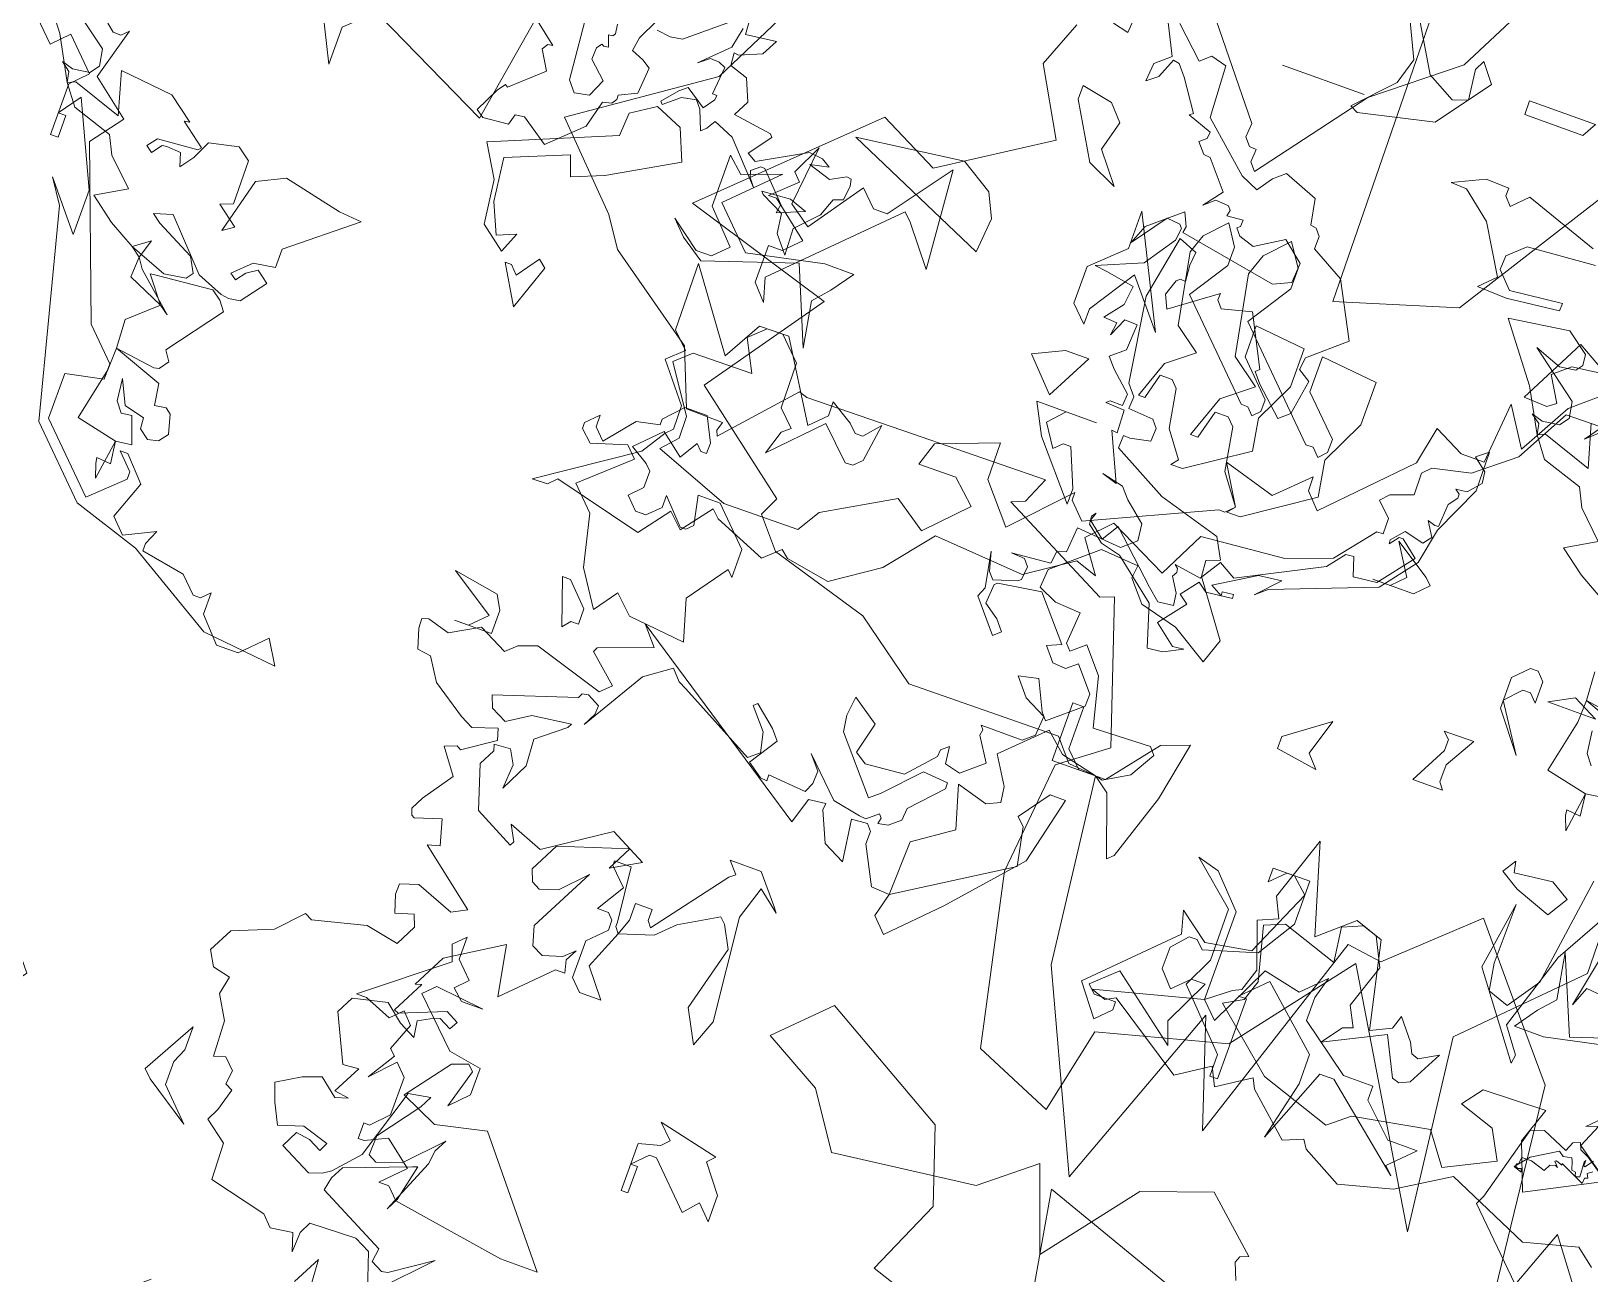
# Model space of a CAD drawing. Header units: metres. Extents: x -71 to 881, y -503 to 661.
# Drawn here: x 192.61 to 196.626, y 153.606 to 156.808 of the extents above; entities that cross this region are included whole.
import ezdxf

# ---------------------------------------------------------------- set-up
doc = ezdxf.new("R2010")
doc.units = ezdxf.units.M
doc.layers.add('ARBRE', color=100, linetype='Continuous', lineweight=13, true_color=0x00ff3f)

# ---------------------------------------------------------------- blocks, each defined once
blk = doc.blocks.new('WMF2', base_point=(0, 0.01))
at = {"color": 251, "lineweight": 0, "true_color": 0x636466}
for points in [[(81.23, -212.64), (86.45, -202.37), (92.4, -197.64), (98.49, -189.57), (98.99, -190.16), (98.92, -191.16), (99.46, -191.2), (99.98, -191.79), (99.88, -192.88), (107.36, -202.17)], [(152.65, -183.05), (154.26, -173.69), (175.85, -184.22)], [(195.03, -95.86), (196.4, -92.3), (193.55, -87.25), (201.48, -82.18), (206.17, -84.52), (217.5, -73.62), (205.76, -70.03), (212.07, -61.12), (204.08, -54.99), (204.77, -53.52), (202.84, -51.25), (195.1, -48.95), (190.12, -45.33), (178.29, -45.44), (176.89, -43.78), (174.7, -43.59), (173.01, -29.2), (166.39, -14.78), (160.89, -29.58), (158.19, -21.39), (152.68, -38.14), (149.95, -37.75), (143.85, -43.43), (139.57, -38.33), (135.29, -33.25), (133.39, -15.7), (130.63, -23.1), (123.64, -13.73)], [(170.28, -213.15), (171.44, -210.43), (167.5, -207.63), (170.63, -209.8), (171.33, -210.11), (171.53, -210.62), (172.06, -210.42), (172.36, -209.7), (174.37, -210.56), (175.39, -210.16), (176.98, -204.42), (177.29, -203.7), (165.65, -192.21)], [(192.69, -188.7), (207.51, -193.95), (205.44, -181.84)], [(213.62, -93.64), (218.84, -83.17), (228.67, -76.4), (223.08, -70.7), (221.59, -68.47), (214.46, -63.39), (212.7, -59.01), (209.83, -58.98), (210.04, -58.28), (209.88, -57.88), (205.22, -63.07), (204.55, -62.86), (196.2, -62.98), (185.71, -63.11), (186.56, -61.11), (187.58, -60.7), (178.92, -56.25), (177.9, -56.66), (174.32, -45.95), (177.81, -43.34), (178.67, -34.61), (175.87, -21.54), (169.72, -18.91), (168.26, -25.61), (158.55, -28.14), (151.66, -37.02), (141.23, -19.49), (142.97, -34.33), (135.13, -42.17), (135.3, -53.01)], [(70.16, -201.76), (80.62, -185.19), (89.7, -182.43), (90.01, -206.45)], [(169.87, -28.84), (169.25, -28.23), (167.56, -28.23), (167.56, -27.6), (168.66, -26.5), (170.48, -28.84), (164.64, -34.67), (165.12, -36.39), (162.8, -34.67), (159.28, -35.28), (156.97, -40.52), (158.19, -41.62), (158.8, -41.62), (159.88, -40.52), (159.88, -41.62), (156.97, -41.62), (156.97, -38.21), (158.8, -35.28), (162.8, -34.07), (163.41, -34.67), (164.03, -34.67), (165.12, -33.45), (165.12, -31.75), (164.03, -30.53), (162.8, -31.75), (161.71, -31.75), (163.41, -28.23), (162.8, -26.5), (168.04, -30.53), (169.87, -28.84), (169.87, -28.84)], [(127.86, -39.54), (126.03, -38.33), (124.94, -37.24), (127.24, -38.94), (128.46, -38.94), (129.55, -37.85), (127.24, -35.41), (127.24, -31.39), (128.46, -32.48), (131.38, -31.39), (127.86, -34.91), (130.76, -37.85), (136.62, -36.62), (138.93, -36.62), (137.71, -38.33), (136.62, -39.54), (137.23, -43.08), (134.79, -37.24), (127.86, -39.54), (127.86, -39.54)], [(133.52, -40.99), (134.82, -41.11), (135.39, -39.6), (134.06, -46.44)], [(135.36, -46.55), (137.61, -42.55), (139.52, -36.52), (138.12, -34.62), (138.22, -33.95), (142.72, -39.97), (141.89, -45.21), (141.95, -40.55), (141.61, -38.48), (139.96, -37.89), (138.27, -40.36), (137.04, -48.82)], [(174.7, -43.59), (178.13, -43.59), (178.13, -48.16), (177.26, -48.16), (177.26, -44.83), (176.02, -43.59), (173.91, -43.59), (170.9, -47.37), (168.8, -48.16), (169.68, -43.59), (171.36, -38.49), (171.81, -38.05), (173.47, -42.7), (174.7, -43.59), (174.7, -43.59)], [(220.57, -50.22), (221.79, -50.2), (214.78, -54.92), (213.59, -56.76), (213.1, -57.26), (213.13, -59.1), (215.47, -61.97), (214.27, -63.08), (215.5, -64.29), (215.56, -69.52), (211.34, -63.72), (209.67, -66.67), (207.37, -66.7), (203.77, -60.91), (202.56, -62.13), (202.58, -63.23), (200.85, -62.15), (200.24, -61.55), (199.64, -61.56), (198.56, -62.79), (199.01, -59.87), (199.61, -59.26), (200.21, -59.24), (202.55, -61.52), (206.05, -57.94), (205.47, -59.78), (204.85, -60.28), (206.1, -61.48), (206.14, -65.01), (207.85, -66.7), (209.07, -66.69), (210.27, -65.56), (209.03, -63.15), (213.66, -63.1), (214.86, -61.99), (212.51, -58.47), (212.49, -56.77), (213.57, -55.55), (207.7, -53.3), (201.85, -53.37), (200.78, -55.09), (195.57, -58.07), (193.11, -56.39), (190.24, -59.36), (192.08, -61.04), (195, -61.01), (194.41, -62.83), (189.81, -64.59), (189.77, -61.68), (187.3, -58.79), (183.33, -62.96), (183.33, -62.37), (182.1, -61.15), (172.77, -65.4), (172.29, -65.4), (171.68, -66.02), (173.43, -68.94), (169.39, -67.77), (166.98, -70.11), (166.96, -69.01), (165.85, -67.81), (160.08, -73.71), (159.5, -76.65), (157.18, -75.46), (155.35, -75.48), (154.92, -80.22), (153.06, -77.33), (150.8, -81.38), (147.91, -83.85)], [(145.55, -80.94), (150.8, -80.88), (153.05, -76.72), (155.95, -74.38), (158.86, -73.73), (159.47, -73.11), (159.44, -71.4), (161.14, -70.78), (161.73, -70.16), (160.64, -69.08), (160.62, -67.87), (161.11, -67.86), (163.5, -64.91), (166.9, -63.65), (173.36, -63.08), (175.14, -59.53), (179.8, -61.8), (181.48, -60.07), (179.75, -57.65), (181.46, -58.23), (184.95, -55.88), (192.02, -56.41), (194.9, -52.85), (198.42, -50.48), (201.82, -51.06), (202.43, -51.55), (203.66, -50.42), (207.69, -52.09), (208.3, -52.68), (210.1, -50.35), (211.21, -51.44), (213, -49.09), (219.97, -50.84), (220.57, -50.22), (220.57, -50.22)], [(156.89, -69.51), (157.43, -66.75), (159.56, -64.03), (167.3, -61.05), (168.14, -60.32), (166.54, -62.02), (168.32, -61.8), (171.36, -59.94), (170.42, -59.42), (170.47, -59.72), (169.59, -59.84), (169.56, -59.52), (171.59, -59.29), (172.31, -59.83), (173.34, -58.5), (172.64, -57.96), (174.22, -55.94), (172.57, -54.64), (171.71, -54.74), (173.12, -54.01), (174.29, -53.87), (175.3, -57.08), (178.61, -59.71), (180.18, -60.09), (181.49, -61.11), (181.56, -61.74), (181.3, -62.07), (181.53, -61.43), (180.22, -60.39), (179.42, -61.68), (175.68, -58.22), (174.72, -57.4), (173.53, -57.53), (173.65, -58.47), (174.34, -59.58), (174.13, -59.93), (174.18, -60.23), (174.45, -60.45), (172.34, -60.13), (171.33, -61.75), (169.98, -60.98), (163.78, -64.16), (162.73, -65.48), (162.11, -65.55), (161.63, -64.1), (159.84, -64.31), (157.76, -66.95), (159.09, -68.05), (159.4, -68.02), (159.94, -67.33), (159.98, -67.64), (159.15, -68.6), (157.6, -68.22), (157.12, -68.85), (157.81, -69.96), (157.22, -69.78), (156.92, -69.81), (156.81, -71.58), (156.27, -72.27), (156.3, -72.59), (156.65, -72.85), (155.79, -72.95), (154.94, -73.93), (155.05, -74.81), (156.1, -75.62), (155.22, -76.3), (155.18, -73.27), (156.89, -69.51), (156.89, -69.51)], [(147.98, -61.05), (146.87, -62.15), (146.26, -62.15), (145.66, -61.53), (145.66, -59.83), (146.26, -60.44), (146.87, -60.44), (147.98, -59.23), (145.66, -55.68), (147.98, -58.61), (147.98, -61.05), (147.98, -61.05)], [(171.68, -66.02), (173.31, -68.24), (173.88, -71.59), (174.47, -72.18), (175.5, -72.18), (176.09, -69.97), (176.66, -69.97), (175.5, -73.22), (173.31, -74.97), (175.5, -76.59), (176.66, -82.74), (176.09, -84.36), (174.47, -86.09), (173.31, -84.36), (173.31, -82.74), (175.5, -79.36), (168.32, -72.18), (167.74, -72.18), (167.15, -71.59), (166.58, -72.18), (166.58, -73.22), (169.36, -76), (169.36, -78.78), (164.96, -78.33), (164.96, -74.97), (166.58, -71.59), (166.11, -68.82), (171.09, -65.45), (172.15, -65.45), (171.68, -66.02), (171.68, -66.02)], [(211.1, -72.56), (210.01, -72.56), (208.8, -73.77), (211.73, -76.09), (212.35, -76.09), (210.51, -77.8), (211.1, -78.4), (210.01, -80.71), (210.51, -76.09), (208.8, -74.88), (205.88, -79.01), (204.66, -77.8), (203.56, -77.8), (200.04, -82.55), (199.42, -74.88), (201.73, -77.8), (202.34, -78.4), (210.51, -70.25), (210.01, -68.43), (211.1, -69.64), (211.1, -72.56), (211.1, -72.56)], [(187.57, -69.19), (189.89, -71.62), (187.57, -72.72), (185.74, -72.72), (187.57, -69.19), (187.57, -69.19)], [(71.7, -111.21), (72.22, -112.5), (72.02, -112.99), (71.4, -113.23), (75.46, -116.88), (80.69, -115.04), (86.12, -108.09), (88.43, -114.47), (92.34, -111.31), (103.35, -109.97), (106.1, -114.07), (110.61, -116.64), (106.84, -120.37), (96.77, -114.54), (94.84, -108.74), (97.41, -102.93), (91.6, -101)], [(184.65, -79.77), (186.95, -76.25), (186.95, -75.04), (188.18, -76.25), (188.18, -79.17), (185.74, -81.48), (185.74, -84.42), (181.72, -76.25), (184.65, -79.77), (184.65, -79.77)], [(107.47, -198.09), (105.17, -195.92), (104.39, -196.59), (103.18, -196.28), (102.97, -192.24), (99.24, -188.97), (97.85, -188.34), (97.03, -189.52), (96.18, -190.24), (93.53, -189.23), (93.18, -187.24), (92.71, -187.16), (92.29, -186.66), (92.32, -185.67), (89.73, -184.22), (87.53, -180.05), (90.18, -177.78), (90.31, -176.8), (89.34, -176.22), (89.8, -173.49), (90.58, -172.83), (92.72, -174.77), (93.38, -175.55), (93.1, -175.8), (95.08, -179.67), (97.34, -179.08), (97.82, -179.64), (97.78, -180.15), (101.14, -177.68), (101.63, -178.7), (101.22, -179.9), (100.95, -180.15), (100.54, -180.1), (100.64, -181.36), (100.55, -182.4), (102.01, -182.98), (102.92, -178.07), (101.94, -171.52), (101.24, -170.69), (101.31, -169.75), (99.34, -169.6), (98.87, -169.05), (98.94, -168.01), (100.49, -167.68), (101, -167.72), (101.03, -166.73), (96.75, -164.41), (91.89, -162.99), (91.03, -161.43), (92.05, -161.03), (91.94, -159.79), (89, -155.76), (89.67, -153.85), (92.49, -155.57), (95.44, -156.33), (96.81, -157.94), (96.68, -158.92), (99.66, -159.16), (102.89, -156.4), (103, -154.96), (101.56, -154.29), (99.54, -154.17), (99.73, -151.7), (99.31, -151.21), (98.26, -152.1), (96.65, -150.2), (95.72, -146.4), (91.23, -146.56), (90.77, -146.01), (91.89, -144.08), (93.76, -142.97), (97.21, -143.77), (98.75, -145.15), (101.81, -142.17), (100.48, -140.04), (100.32, -138.84), (101.34, -138.36), (103.76, -139.06), (102.79, -135.77), (105.69, -133.77), (105.82, -129.54), (107.25, -129.65), (108.74, -132.52), (108.73, -133.49), (109.15, -133.99), (110.39, -133.89), (109.93, -130.65), (111.62, -131.51), (112.63, -133.81), (112.58, -134.33), (113.9, -134.17), (114.51, -132.19), (129.81, -142.39), (128.59, -140.94), (132.57, -139.47), (132.73, -139.13), (130.53, -137.19), (131.32, -136.44), (136.79, -138.11), (138.2, -137.61), (139, -136.87), (141.22, -138.01), (143.41, -136.76), (145.13, -137.25), (145.63, -137.09), (145.6, -136.33), (145.13, -134.84), (144.07, -134.71), (142.97, -132.98), (140.36, -131.23), (139.36, -130.72), (137.49, -131.32), (137.22, -130.44), (139.58, -128.86), (139.92, -129.04), (140.84, -128.69), (139.42, -126.79), (141.03, -124.5), (141.52, -123.53), (141.36, -123.04), (141.12, -122.91), (139.13, -123.53), (138.58, -121.59), (139.52, -121.34), (135.03, -117.8), (136.15, -117.21), (139.1, -118.34), (140.49, -117.9), (140.5, -117.08), (140.06, -115.71), (138.68, -116.15), (138.33, -115.23), (139.13, -113.66), (141.69, -114.16), (145.74, -113.14), (146.33, -113.43), (148.12, -111.55), (151.13, -110.32), (152.08, -108.49), (151.44, -107.36), (150.04, -107.03), (150.34, -105.65), (149.29, -103.85), (149.18, -101.08), (148.29, -101.35), (147.47, -100.54), (147.61, -99.46), (147.03, -99.16), (147.51, -97.44), (147.99, -96.52), (146.26, -95.22), (146.17, -92.39), (141.64, -91.28), (140.84, -90.46), (139.13, -90.72), (138.69, -89.34), (138.63, -90.88), (138.17, -91.79), (134.57, -91.91), (133.35, -91.28), (132.09, -87.5)], [(136.47, -86.63), (136.66, -89.45), (137.77, -87.31)], [(131.77, -88.88), (128.43, -92.34), (131.45, -90.3), (131.93, -90.21), (132.84, -90.68), (132.69, -91.75), (138.01, -94.49), (137.8, -95.54), (137.29, -96.51), (132.41, -98.35), (132.02, -98.48), (132.65, -95.66), (133.11, -94.75), (131.35, -98.96), (131.2, -100.04), (130.7, -101), (133.23, -98.36), (135.1, -97.76), (135.74, -98.1), (135.68, -99.63), (133.33, -102.77), (132.87, -103.68), (134.56, -103.4), (136.24, -97.94), (137.95, -96.02), (138.58, -95.62), (139.55, -95.29), (142.04, -96.56), (141.41, -97.82), (140.33, -97.67), (139.33, -97.16), (139.01, -97.82), (141.07, -98.46), (142.94, -97.86), (143.7, -99.41), (144.2, -100.81), (142.43, -101.88), (141.01, -102.38), (139.61, -101.25), (138.63, -101.56), (139.77, -101.73), (138.66, -103.88), (139.89, -103.76), (141.57, -107.36), (140.9, -108.66), (138.27, -109.27), (136.88, -108.14), (135.58, -107.47), (135.77, -108.71), (134.62, -109.36), (134.22, -109.47), (133.26, -108.98), (132.92, -109.62), (133.89, -110.13), (137.3, -108.77), (137.63, -108.93), (136.36, -111.4), (136.84, -111.24), (135.54, -113.78), (131.42, -116.34), (130.72, -112.44), (127.35, -115.8), (126.6, -115.82), (126.85, -116.77), (126.37, -117.68), (127.17, -116.93), (128.65, -116.47), (129.55, -116.93), (129.96, -118.38), (127.38, -123.37), (129.16, -121.51), (130.54, -121.07), (131.19, -121.4), (131.54, -122.32), (130.4, -124.53), (125.18, -126.19), (126.16, -124.31), (123.96, -125.55), (126.75, -127), (131.48, -123.86), (134.15, -124.91), (133.52, -123.75), (133.68, -123.43), (136.79, -125.04), (137.86, -128.38), (137.23, -129.62), (137.38, -130.11), (136.11, -130.19), (135.51, -129.14), (135.65, -127.24), (134.56, -129.39), (134.72, -131.45), (132.62, -133.14), (132.44, -133.48), (135.45, -133.06), (137.16, -131.97), (138.4, -132.6), (138.75, -133.52), (132.62, -135.52), (132.46, -135.87), (131.99, -135.96), (131.01, -135.45), (131.05, -134.73), (131.55, -133.76), (128.65, -138.59), (126.7, -139.98), (125.97, -139.17), (125.32, -138.84), (119.23, -135.58), (118.45, -136.25), (118.79, -137.79), (120.16, -139.39), (119.88, -139.63), (118.23, -138.25), (117.58, -137.48), (118.99, -135.3), (117.81, -134.49), (117.3, -134.44), (117.31, -134.91), (114.32, -134.66), (114, -135.42), (113.97, -136.41), (114.88, -137.47), (112.09, -134.75), (109.9, -134.31), (109.39, -134.27), (108.55, -134.98), (108.32, -134.71), (108.41, -134.24), (107.65, -134.4), (106.82, -135.1), (106.74, -136.05), (104.54, -138.4), (104.55, -138.87), (106.51, -139.03), (108.95, -136.47), (109.72, -135.82), (113.14, -139.82), (113.34, -141.07), (113.17, -142.56), (111.11, -141.15), (111.72, -138.72), (110.83, -138.12), (107.79, -138.4), (105.92, -140.47), (105.88, -141), (105.33, -141.47), (105.18, -140.15), (103.95, -139.86), (102.35, -141.23), (103.5, -143.03), (103.41, -143.5), (103.65, -143.77), (100.39, -143.77), (99.59, -144.43), (99.47, -145.98), (101.18, -146.84), (102.3, -148.17), (100.78, -148.52), (99.7, -146.26), (99.24, -145.7), (96.84, -147.73), (96.81, -148.71), (98.38, -150.55), (99.16, -149.88), (100.2, -149.96), (101.09, -151.02), (100.03, -151.47), (102.77, -154.68), (106.07, -154.17), (106.29, -153.98), (106.42, -152.45), (105.24, -151.63), (104.58, -150.84), (105.14, -150.36), (107.17, -152.77), (106.84, -153.51), (107.36, -156.24), (106.96, -154.77), (106.52, -154.26), (104.73, -154.84), (104.51, -155.03), (104.42, -156.07), (104.84, -156.57), (105.88, -156.64), (102.86, -156.92), (102.73, -157.89), (102.04, -158.1), (101.88, -160.07), (98.36, -159.78), (97.31, -160.68), (97.47, -161.98), (99.06, -163.31), (99.78, -164.14), (101.47, -164.52), (100.3, -164.17), (101.94, -167.79), (101.51, -167.75), (101.59, -169.52), (103.08, -169.59), (102.8, -169.82), (101.82, -169.79), (101.75, -170.73), (103.34, -172.15), (104, -172.92), (102.95, -173.82), (102.84, -175.84), (103.82, -175.87), (104.45, -174.47), (104.32, -175.45), (105.36, -175.53), (104.26, -176.94), (104.08, -178.42), (106.33, -178.82), (107.3, -178.94), (103.92, -180.38), (102.29, -182.75), (102.16, -183.73), (102.39, -184), (103.43, -184.08), (105.34, -181.48), (104.76, -182.94), (102.36, -184.98), (101.88, -183.96), (101.97, -183.49), (94.36, -182.12), (93.06, -182.73), (92.94, -184.28), (94.55, -185.59), (96.67, -184.27), (97.88, -184.67), (98.3, -185.17), (98.08, -185.36), (98.04, -185.87), (99.3, -185.77), (99.21, -186.22), (99.44, -186.5), (100.48, -186.59), (101.25, -185.92), (100.16, -187.33), (101.95, -189.45), (102.48, -189.49), (103.14, -190.28), (102.64, -190.71), (102.6, -191.22), (104.51, -191.89), (104.23, -192.12), (105.81, -194.43), (106.51, -195.26), (106.98, -195.35), (107.6, -193.84), (108.41, -193.19), (108.29, -194.62), (107.17, -195.57), (109.76, -200.75)], [(110.76, -198.09), (110.9, -196.12), (112.13, -196.43)], [(193.06, -90.68), (193.06, -91.77), (190.63, -91.29), (189.54, -90.08), (190.15, -87.76), (188.32, -85.45), (190.63, -86.53), (193.06, -90.68), (193.06, -90.68)], [(132.71, -95.54), (133.58, -96.42), (134.37, -96.42), (132.71, -98.1), (134.81, -99.76), (136.47, -98.97), (136.93, -98.97), (136.93, -100.2), (136.47, -100.2), (135.25, -101.44), (135.25, -104.42), (136.12, -105.31), (137.8, -103.54), (136.47, -105.66), (136.93, -106.1), (136.12, -108.22), (136.93, -109.09), (137.8, -108.22), (139.92, -109.09), (140.71, -109.09), (134.81, -113.75), (135.25, -114.99), (134.37, -115.87), (134.37, -114.12), (133.14, -112.88), (134.02, -111.98), (133.14, -111.2), (131.46, -111.2), (135.25, -111.63), (136.12, -110.76), (132.71, -107.41), (130.14, -106.98), (130.14, -104.87), (131.46, -103.54), (130.59, -106.54), (131.03, -106.98), (132.27, -106.54), (134.81, -103.19), (131.92, -101.88), (128.03, -102.76), (120.98, -94.11), (123.89, -94.11), (132.71, -95.54), (132.71, -95.54)], [(151.83, -99.7), (151.83, -97.88), (149.53, -95.56), (153.05, -97.88), (153.66, -98.49), (151.35, -102.62), (151.35, -100.8), (151.83, -99.7), (151.83, -99.7)], [(173.74, -97.12), (171.08, -99.94), (170.47, -101.94), (172.73, -106.71), (173.49, -107.11), (174.53, -106.76), (174.92, -107.91), (173.5, -109.02), (168.96, -101.3), (166.77, -100.11), (165.62, -100.49), (165.9, -102.84), (165.52, -103.6), (164.39, -102.19), (167.39, -98.11), (173.12, -96.81), (173.74, -97.12), (173.74, -97.12)], [(173.09, -98.24), (179.55, -98.24), (173.09, -98.24), (173.09, -98.24)], [(111.88, -106.14), (110.25, -104.06), (110.25, -101.98), (111.34, -103.08), (112.32, -101.98), (115.5, -105.17), (116.06, -105.17), (117.15, -104.06), (116.61, -104.06), (116.61, -101.98), (117.15, -101.98), (117.15, -105.71), (115.5, -106.14), (114.95, -106.7), (116.06, -107.79), (111.34, -106.7), (111.88, -106.14), (111.88, -106.14)], [(115.75, -121.61), (116.64, -123.29), (117.08, -123.72), (119.97, -122.05), (121.3, -120.73), (123.86, -119.93), (125.08, -116.95), (123.4, -114.83), (125.08, -114.83), (125.96, -115.71), (125.96, -118.61), (124.64, -119.93), (124.64, -120.73), (125.08, -121.17), (125.96, -121.17), (124.64, -123.29), (125.96, -124.6), (125.96, -124.95), (124.64, -124.95), (124.21, -120.73), (124.21, -120.38), (123.86, -119.93), (123.4, -121.17), (123.4, -122.5), (122.09, -122.5), (122.09, -121.61), (121.74, -121.17), (117.52, -126.7), (117.08, -127.05), (117.87, -127.93), (115.4, -127.93), (113.63, -125.83), (113.28, -125.39), (114.96, -126.7), (115.75, -124.16), (114.96, -116.16), (115.75, -114.04), (117.08, -116.51), (115.75, -121.61), (115.75, -121.61)], [(88.02, -127.64), (89.18, -128.05), (81.01, -130.16), (79.28, -131.51), (78.66, -131.81), (78.08, -133.54), (79.32, -137.06), (77.83, -137.7), (78.59, -139.25), (76.91, -144.21), (74.85, -137.35), (72.31, -139.57), (70.12, -138.82), (68.65, -132.15), (67.1, -132.91), (66.75, -133.95), (65.48, -132.37), (65.1, -131.6), (64.53, -131.41), (63.1, -132.21), (64.5, -129.59), (65.26, -129.22), (65.84, -129.4), (67.29, -132.34), (71.77, -130.12), (70.62, -131.65), (69.87, -131.93), (70.65, -133.46), (69.51, -136.82), (70.57, -138.98), (71.73, -139.36), (73.23, -138.72), (72.87, -136.03), (77.25, -137.51), (78.75, -136.87), (77.7, -132.76), (78.24, -131.16), (79.66, -130.35), (74.87, -126.28), (69.33, -124.41), (67.74, -125.68), (61.86, -126.76), (60.09, -124.38), (56.38, -126.21), (57.56, -128.41), (60.34, -129.35), (59.17, -130.88), (54.25, -131.01), (55.18, -128.25), (53.81, -124.69), (48.67, -127.32)], [(47.05, -121.13), (48.46, -122.25), (52.55, -121.18), (59.04, -124.03), (62.95, -121.62), (67.02, -120.56), (70.08, -122.22), (70.5, -122.88), (71.99, -122.24), (75.25, -125.13), (75.62, -125.9), (78.11, -124.29), (78.79, -125.68), (81.26, -124.08), (87.26, -128.05), (88.02, -127.64), (88.02, -127.64)], [(81.01, -137.11), (81.01, -130.16), (79.79, -128.95), (77.48, -133.7), (74.56, -133.08), (72.85, -134.78), (73.33, -133.08), (73.33, -131.26), (69.33, -128.34), (67, -128.34), (67, -127.23), (64.57, -124.92), (62.26, -124.92), (64.09, -123.1), (63.48, -122.5), (69.93, -127.84), (71.03, -127.84), (73.33, -122), (72.24, -126.63), (72.24, -128.95), (76.88, -133.08), (78.71, -131.26), (78.09, -131.26), (78.09, -124.92), (78.71, -124.92), (78.71, -126.63), (82.71, -130.78), (81.61, -133.08), (81.61, -137.11), (85.03, -140.02), (83.32, -139.54), (81.01, -137.11), (81.01, -137.11)], [(54.16, -127.33), (52.25, -128.51), (51.85, -128.21), (51.22, -128.34), (51.11, -128.15), (50.9, -127.48), (50.6, -127.43), (50.52, -127.17), (50.44, -127.11), (50.17, -127.21), (50.23, -128.35), (50.16, -128.51), (50.16, -128.08), (50.07, -128.03), (49.62, -128.66)], [(49.38, -127.89), (49.74, -127.62), (49.57, -127.32), (49.82, -127.23), (49.84, -126.81), (51.76, -127.71), (51.74, -127.58), (52.22, -127.74), (52.33, -127.68), (51.98, -127.29), (52.17, -127.38), (52.57, -127.26), (52.83, -126.75), (53.96, -127.11), (54.74, -127.1), (54.8, -126.57), (54.93, -126.53), (54.96, -126.46), (54.93, -126.32), (54.74, -126.22), (54.51, -126.31), (54.41, -126.05), (55.06, -126.28), (54.16, -127.33), (54.16, -127.33)], [(105.82, -129.54), (97.54, -134.76), (98.14, -137.7), (98.75, -138.3), (97.05, -140.62), (95.83, -140.62), (97.05, -135.38), (101.69, -130.15), (105.21, -126.6), (106.3, -127.7), (105.82, -129.54), (105.82, -129.54)], [(167.53, -134.78), (172.77, -136.49), (177.52, -141.23), (181.55, -156.93), (182.76, -158.76), (179.84, -155.24), (179.84, -158.76), (182.76, -165.09), (183.97, -163.4), (183.36, -163.4), (183.36, -161.69), (183.97, -161.69), (183.97, -165.71), (182.76, -166.93), (185.07, -169.24), (186.28, -168.03), (189.83, -171.55)], [(182.76, -170.95), (182.15, -170.45), (181.55, -170.45), (181.05, -170.95), (182.15, -166.93), (179.21, -164.61), (181.05, -162.17), (176.31, -149.38), (174, -147.07), (174, -145.86), (176.91, -145.25), (176.91, -141.71), (172.29, -137.1), (169.85, -139.41), (169.85, -140.01), (171.07, -141.23), (170.45, -141.23), (168.76, -139.41), (169.85, -136.49), (168.76, -135.38), (166.44, -136.49), (166.93, -135.38), (166.93, -134.78), (163.52, -134.17), (162.29, -132.95), (161.69, -132.95), (161.08, -133.55), (161.08, -131.86), (159.38, -130.03), (157.67, -130.03), (155.85, -131.86), (154.74, -130.03), (160.6, -130.65), (167.53, -134.78), (167.53, -134.78)], [(140.36, -139.63), (140.36, -137.8), (143.28, -137.8), (142.18, -137.8), (140.97, -139.01), (144.49, -141.33), (140.97, -140.72), (140.36, -139.63), (140.36, -139.63)], [(172.09, -138.69), (172.45, -139.76), (172.53, -140.18), (171.42, -140.08), (171.62, -141.79), (170.39, -141.96), (171.14, -144.02), (171.94, -143.9), (172.54, -144.66), (172.74, -146.37), (171.85, -144.55), (170.26, -144.14), (170.19, -143.29), (169.43, -142.72), (168.61, -142.9), (168.09, -143.61), (168.48, -145.07), (168.92, -145.41), (169.79, -145.28), (170.04, -146.94), (173.91, -148.36), (170.8, -147.91), (170.41, -148.01), (169.9, -148.71), (170.41, -149.48), (167.33, -153.6), (167.88, -154.33), (168.63, -154.89), (173.09, -154.46), (173.45, -154.42), (171.93, -152.49), (171.21, -151.97), (174.13, -154.55), (174.64, -155.32), (175.4, -155.88), (172.47, -154.78), (170.8, -155.02), (170.42, -155.53), (171.04, -156.68), (174.04, -158.22), (174.74, -158.74), (173.33, -159.18), (169.98, -155.59), (167.94, -154.77), (167.31, -154.68), (166.44, -154.8), (165.01, -156.7), (165.95, -157.41), (166.73, -156.9), (167.3, -156.16), (167.79, -156.52), (166.47, -157.79), (164.8, -158.03), (164.79, -159.51), (159.94, -163.43), (161.71, -163.57), (166.28, -164.6), (168.39, -163.57), (169.49, -159.28), (168.67, -159.85), (170.32, -161.09), (169.36, -161.46), (169.4, -164.84), (170.39, -165.59), (172.66, -165.09), (173.31, -163.69), (174.06, -162.7), (174.38, -163.72), (175.5, -163.78), (175.85, -163.73), (176.42, -162.98), (176.92, -163.36), (176.35, -164.1), (173.23, -164.33), (173.04, -164.58), (174.93, -166.01), (174.5, -166.07), (176.45, -167.55), (180.59, -167.98), (179.68, -164.7), (183.52, -166.03), (184.12, -165.76), (184.28, -166.58), (184.98, -167.12), (184.09, -166.85), (182.78, -167.03), (182.25, -167.74), (182.48, -169.01), (186.32, -171.88)], [(189.08, -173.24), (185.87, -169.02), (184.12, -165.76), (182.95, -164.22), (179.83, -163.17), (179.13, -161.78), (177.11, -159.84), (179.39, -158.51), (177.45, -157.05), (175.4, -155.88), (174.19, -156.77), (174.64, -155.32), (174.73, -153.72), (171.93, -152.49), (174.04, -150.58), (173.91, -148.36), (173.97, -146.62), (174.86, -142.5), (171.62, -141.79), (172.09, -138.69), (172.09, -138.69)], [(134.49, -141.88), (134.49, -140.66), (135.1, -140.66), (135.58, -140.05), (136.81, -143.6), (136.19, -143.6), (134.49, -141.88), (134.49, -141.88)], [(132.52, -143.85), (133.8, -142.07), (135.57, -144.77), (136.49, -148.75), (138.25, -150.51), (134.73, -153.67), (135.57, -154.51), (138.25, -153.67), (139.17, -154.51), (139.17, -154.97), (138.25, -155.89), (138.25, -154.97), (137.42, -154.14), (135.57, -156.36), (133.8, -156.73), (133.8, -157.19), (132.52, -158.58), (130.73, -158.58), (129.81, -156.73), (129.81, -155.89), (130.27, -155.89), (130.73, -156.36), (131.57, -154.97), (133.35, -156.36), (135.2, -154.51), (133.8, -153.67), (133.35, -153.21), (133.35, -151.92), (134.27, -150.97), (133.35, -150.05), (132.52, -150.05), (131.57, -150.97), (131.57, -151.92), (129.81, -150.05), (129.35, -150.05), (128.88, -150.51), (129.35, -152.75), (127.59, -152.75), (124.91, -150.05), (124.91, -147.83), (125.36, -148.29), (127.59, -145.23), (126.66, -142.07), (131.11, -142.53), (132.52, -143.85), (132.52, -143.85)], [(59.05, -144.81), (61.87, -145.83), (63.32, -146.72), (62.67, -147.76), (62.48, -146.91), (59.55, -147.25), (58.09, -146.36), (59.05, -144.81), (59.05, -144.81)], [(82.25, -150.59), (79.04, -152.94), (79.92, -150.11), (79.04, -149.13), (82.25, -149.63), (82.25, -150.59), (82.25, -150.59)], [(59.93, -151.15), (60.32, -152.23), (60.38, -152.67), (59.29, -152.55), (59.49, -154.26), (58.26, -154.43)], [(59.78, -156.36), (60.39, -157.12), (60.6, -158.84)], [(57.9, -159.41), (61.78, -160.83), (58.66, -160.38)], [(68.46, -180.44), (67.52, -177.18), (71.39, -178.5), (71.97, -178.23), (72.13, -179.07), (72.84, -179.59), (71.95, -179.32), (70.65, -179.51), (70.12, -180.21), (70.34, -181.46), (74.19, -184.37), (72.12, -183.59), (70.89, -183.77), (70.51, -184.27), (70.59, -185.1), (72.3, -186.38), (76.95, -185.71), (73.74, -181.48), (71.97, -178.23), (70.82, -176.69), (67.68, -175.65), (66.98, -174.25), (64.97, -172.31), (67.26, -170.98), (65.32, -169.52), (63.26, -168.35)], [(61.9, -163.05), (61.78, -160.83), (61.83, -159.09), (62.73, -154.97), (59.49, -154.26), (59.93, -151.15), (59.93, -151.15)], [(70.48, -153.72), (70.48, -154.59), (70.98, -155.09), (68.65, -155.09), (70, -152.75), (70, -151.4), (69.61, -150.88), (71.95, -150.88), (70.48, -153.72), (70.48, -153.72)], [(62.6, -160.74), (60.66, -159.76), (64.44, -159.76), (62.6, -160.74), (62.6, -160.74)], [(105.63, -167.93), (106.73, -166.71), (105.63, -165.01), (105.03, -165.6), (104.42, -165.6), (103.21, -162.7), (103.21, -161.47), (106.73, -165.6), (107.95, -167.93), (103.21, -167.93), (105.63, -167.93), (105.63, -167.93)], [(147.09, -161.3), (148.81, -164.22), (148.31, -164.22), (147.7, -163.6), (146.47, -165.31), (145.88, -164.82), (147.09, -161.3), (147.09, -161.3)], [(78.47, -163.95), (77.51, -164.92), (78.97, -167.27), (76.15, -165.41), (75.64, -164.92), (76.63, -163.95), (79.84, -163.95), (78.47, -163.95), (78.47, -163.95)], [(138.94, -175.74), (144.01, -172.85), (146.39, -171.88), (146.93, -173.42), (151.56, -171.55), (151.13, -168.2), (150.13, -165.91), (148.68, -166.49), (149.35, -164.92), (151.24, -166.38), (151.67, -169.75), (153.13, -172.22), (143.98, -176.02), (143.88, -177.83), (142.05, -179.02), (139.92, -178.12), (138.94, -175.74), (138.94, -175.74)], [(135.09, -169.28), (136.91, -170.51), (138.01, -171.61), (135.68, -169.9), (134.47, -169.9), (133.38, -170.99), (135.68, -173.42), (135.68, -177.45), (134.47, -176.35), (131.54, -177.45), (135.09, -173.91), (132.16, -170.99), (126.32, -172.2), (124, -172.2), (125.23, -170.51), (126.32, -169.28), (125.71, -165.75), (128.13, -171.61), (135.09, -169.28), (135.09, -169.28)], [(96.52, -167.41), (97.97, -169.37), (98.48, -172.36), (98.99, -172.89), (99.94, -172.89), (100.46, -170.92), (100.97, -170.92), (99.94, -173.81), (97.97, -175.37), (99.94, -176.82), (100.97, -182.31), (100.46, -183.77), (98.99, -185.32), (97.97, -183.77), (97.97, -182.31), (99.94, -179.3), (93.53, -172.89), (93, -172.89), (92.49, -172.36), (91.96, -172.89), (91.96, -173.81), (94.45, -176.31), (94.45, -178.79), (90.5, -178.38), (90.5, -175.37), (91.96, -172.36), (91.54, -169.88), (96, -166.89), (96.93, -166.89), (96.52, -167.41), (96.52, -167.41)], [(129.33, -171.8), (130.44, -173.14), (130.63, -174.64), (132.41, -175.52), (132.57, -175.72), (130.37, -175.88), (129, -175.39), (131.03, -174.57), (130.92, -175.27), (132.78, -177.2), (132.94, -177.4), (133.27, -177.39), (133.89, -176.89), (133.76, -176.39), (133.25, -175.78), (136.03, -178.75), (137.63, -179.42), (138.03, -178.75), (138.43, -178.41), (139, -179.91), (139.48, -180.48), (140.6, -180.25), (141.77, -179.29), (141.95, -179.48), (140.94, -180.66), (140.37, -181.13), (138.81, -180.09), (138.2, -180.94), (138.17, -181.3), (138.5, -181.3), (138.3, -183.46), (138.84, -183.71), (139.55, -183.74), (140.34, -183.1), (138.33, -185.08), (138.01, -186.66)], [(139.07, -186.81), (142.01, -184.38), (142.93, -184.24), (144.01, -184.38)], [(149.41, -184.25), (148.91, -178.66), (148.24, -177.88), (147.12, -178.09), (146.52, -179.46), (147.86, -180.69), (147.82, -181.61), (147.53, -182), (147.35, -181.89), (146.99, -181.96), (147.31, -182.82), (146.97, -182.85), (146.83, -183.07), (146.96, -183.8)], [(143.51, -186.63), (145.06, -183.4), (145.23, -182.31), (144.26, -181.94), (143.6, -181.51), (143.77, -179.46), (145.1, -178.82), (145.07, -178.48), (145.34, -178.09), (146.02, -177.93), (146.55, -175.84), (149.03, -173.49), (151.13, -174.93), (151.83, -174.83), (152.07, -174.01), (154.04, -173.82), (154.65, -174.25), (153.72, -176.12), (153.29, -176.72), (153.08, -176.57), (150.75, -178.69), (151.6, -180.16), (151.31, -180.6), (150.94, -180.67), (153.31, -182.54)], [(137.76, -187.2), (137.7, -186.3), (135.35, -186.6), (135.98, -185.39), (137.66, -184.67), (138.03, -184.72), (137.93, -183.77), (136.52, -183.3), (135.82, -181.61), (136.44, -180.4), (133.42, -179.96), (133.25, -179.75), (134.5, -178.03), (133.81, -177.64), (130.21, -179.65), (129.13, -179.52), (128.46, -179.11), (129.89, -178.8), (128.13, -178.26), (126.98, -178.88), (126.62, -178.83), (126.51, -178.31), (126.62, -177.18), (127.36, -176.92), (127.86, -175.55), (129.43, -173.88), (129.33, -171.8), (129.33, -171.8)], [(167.3, -178.31), (164.99, -181.83), (164.99, -183.07), (163.76, -181.83), (163.76, -178.92), (166.2, -176.6), (166.2, -173.68), (170.22, -181.83), (167.3, -178.31), (167.3, -178.31)], [(66.12, -181.35), (68.53, -179.14), (66.06, -182.57)], [(67.81, -184.35), (71.26, -183.89), (72.51, -182.83), (71.38, -180.95), (72, -180.48), (73.83, -180.56), (71.19, -185.7), (68.92, -184.4)], [(72.16, -191.6), (77.42, -191.2), (78.69, -190.03), (78.74, -188.92), (77.57, -187.67), (73.52, -188.11), (73.54, -187.51), (77.6, -187.05), (79.9, -187.14), (78.75, -188.32), (80.93, -191.95), (83.16, -193.74), (84.39, -193.79), (82.02, -194.91), (80.2, -194.84), (80.22, -194.22), (79.64, -193.6), (78.5, -194.76), (72.73, -192.72)], [(116, -176.89), (115.75, -179.59), (116.63, -181.42), (119.11, -182.97), (127.36, -181.9), (116, -176.89), (116, -176.89)], [(80.95, -201.5), (75.73, -201.5), (76.34, -200.42), (80.95, -200.42), (80.95, -201.5), (80.95, -201.5)]]:
    blk.add_lwpolyline(points, dxfattribs=at)

msp = doc.modelspace()

# ---------------------------------------------------------------- block references
at = {"layer": 'ARBRE', "color": 251, "lineweight": 5, "true_color": 0x636466, "xscale": 0.03451886634015593, "yscale": 0.03451886634015593, "zscale": 0.03451886634015593, "rotation": 160.1685466476646}
for p in [(200.5145, 151.4271), (196.7399, 149.1369), (199.7056, 145.0954)]:
    msp.add_blockref('WMF2', p, dxfattribs=at)

doc.saveas('drawing.dxf')
